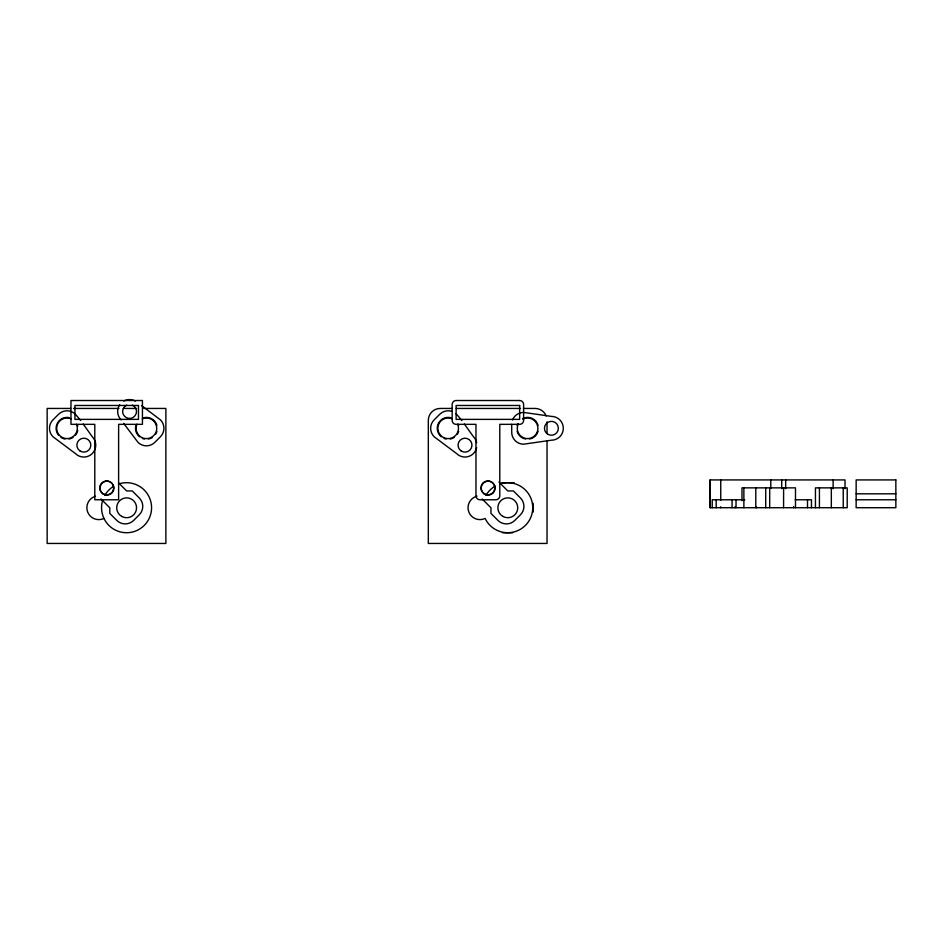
<?xml version="1.0" encoding="UTF-8"?>
<svg xmlns="http://www.w3.org/2000/svg" width="943" height="943" viewBox="0 0 943 943"><rect width="100%" height="100%" fill="white"/><g stroke="black" fill="none" stroke-linecap="round" stroke-linejoin="round"><path stroke-width="1.41" d="M70.595 408.449L47.15 408.449L47.15 543.451L165.874 543.451L165.874 408.449L143.878 408.449M73.53 408.449L118.971 408.449M123.368 408.449L136.558 408.449M451.909 408.449L440.228 408.449A11.917 11.917 0 0 0 428.322 420.366L428.322 543.451L547.034 543.451L547.034 440.876M456.294 408.449L520.524 408.449M523.448 408.449L535.129 408.449A11.917 11.917 0 0 1 546.197 415.981M501.947 482.698L514.159 482.698M856.15 493.814L895.85 493.814M744.793 499.778L712.224 499.778L712.213 507.711M795.185 499.778L811.463 499.778L811.475 507.711M856.15 499.778L895.85 499.778M502.478 532.736L512.697 532.736M141.462 405.514L160.451 419.883A11.917 11.917 0 0 1 160.451 436.727L154.841 442.35A11.917 11.917 0 0 1 137.996 442.35L123.627 423.348M498.953 482.097L507.805 490.938L513.416 490.938L520.43 497.963A11.917 11.917 0 0 1 520.43 514.807L514.819 520.418A11.917 11.917 0 0 1 497.975 520.418L490.961 513.405L490.961 507.782L482.109 498.941M118.771 483.075L126.633 490.938L132.244 490.938L139.269 497.963A11.917 11.917 0 0 1 139.269 514.807L133.647 520.418A11.917 11.917 0 0 1 116.802 520.418L109.789 513.405L109.789 507.782L100.936 498.941M461.881 420.543L456.601 414.272A11.917 11.917 0 0 0 455.811 413.541M464.357 424.008L473.445 436.727A11.917 11.917 0 0 1 476.675 442.715M80.709 420.543L75.428 414.272A11.917 11.917 0 0 0 58.584 414.272L52.961 419.883A11.917 11.917 0 0 0 52.961 436.727L75.428 453.571A11.917 11.917 0 0 0 92.273 453.571A11.917 11.917 0 0 0 92.273 436.727L83.184 424.008M845.022 488.698L845.022 479.928L710.032 479.928L710.032 507.711L847.215 507.711L847.215 487.861L815.447 487.861L815.447 507.711M843.242 487.861L843.242 507.711M833.117 479.928L833.117 488.698M831.325 487.861L831.325 507.711M819.42 487.861L819.42 507.711M807.503 499.778L807.503 507.711M795.491 507.711L795.491 487.861L741.988 487.861L741.988 500.627M793.605 506.474L793.605 507.711M785.672 479.928L785.672 488.698M783.586 487.861L783.586 507.711M781.7 479.928L781.7 488.698M770.773 479.928L770.773 488.427M769.688 487.861L769.688 507.711M765.716 487.861L765.716 507.711M756.486 506.721L756.486 507.711M755.791 487.861L755.791 507.711M743.874 487.861L743.874 507.711M736.035 499.778L736.035 507.711M735.045 506.721L735.045 507.711M732.063 499.778L732.063 507.711M720.747 479.928L720.747 500.273M720.747 506.721L720.747 507.711M716.185 499.778L716.185 507.711M710.232 479.928L710.232 507.711M547.034 421.827L547.034 433.556M533.137 503.303L533.137 512.132M511.707 424.338L511.707 432.271A11.917 11.917 0 0 0 523.613 444.188L551.407 440.216A11.917 11.917 0 0 0 563.313 428.311A11.917 11.917 0 0 0 551.407 416.393L523.613 412.421A11.917 11.917 0 0 0 512.532 419.953M522.846 419.14A10.326 10.326 0 0 1 537.781 426.672A10.326 10.326 0 0 1 525.946 438.495A10.326 10.326 0 0 1 518.414 423.56M538.076 431.305A10.915 10.915 0 0 1 529.565 439.037M525.593 439.037A10.915 10.915 0 0 1 517.082 431.305M517.082 425.305A10.915 10.915 0 0 1 517.436 424.291M522.563 418.609A10.915 10.915 0 0 1 538.076 425.305M458.675 431.305A10.915 10.915 0 0 1 457.308 434.275M454.149 437.446A10.915 10.915 0 0 1 450.165 439.037M446.18 439.037A10.915 10.915 0 0 1 444.153 438.46M441.289 436.786A10.915 10.915 0 0 1 451.178 417.808M458.322 424.291A10.915 10.915 0 0 1 458.675 425.305M499.802 483.995A25.013 25.013 0 0 1 531.121 498.847A25.013 25.013 0 0 1 517.53 530.732A25.013 25.013 0 0 1 485.126 518.438A11.917 11.917 0 0 1 468.742 511.79A11.917 11.917 0 0 1 477.017 496.171M485.951 495.405A25.013 25.013 0 0 1 495.169 486.081M118.405 484.065A25.013 25.013 0 0 1 151.387 504.682A25.013 25.013 0 0 1 124.346 532.63A25.013 25.013 0 0 1 102.657 500.356M104.791 495.405A25.013 25.013 0 0 1 113.584 486.329M103.954 518.438A11.917 11.917 0 0 1 87.64 511.966A11.917 11.917 0 0 1 95.491 496.266M76.477 424.209A10.326 10.326 0 0 1 68.403 438.53A10.326 10.326 0 0 1 56.78 426.908A10.326 10.326 0 0 1 71.102 418.833M142.31 418.833A10.326 10.326 0 0 1 156.644 426.908A10.326 10.326 0 0 1 145.01 438.53A10.326 10.326 0 0 1 136.935 424.209M132.326 405.089A6.943 6.943 0 0 1 135.061 415.722A6.943 6.943 0 0 1 124.075 415.722A6.943 6.943 0 0 1 126.81 405.089M121.14 419.883A11.917 11.917 0 0 1 119.749 404.712M123.792 401.046A11.917 11.917 0 0 1 135.344 401.046M156.915 431.305A10.915 10.915 0 0 1 155.548 434.275M152.389 437.446A10.915 10.915 0 0 1 148.405 439.037M144.42 439.037A10.915 10.915 0 0 1 142.393 438.46M139.529 436.786A10.915 10.915 0 0 1 135.91 425.305M143.407 417.808A10.915 10.915 0 0 1 156.915 425.305M77.739 430.291A10.915 10.915 0 0 1 75.475 435.183M72.976 437.446A10.915 10.915 0 0 1 68.992 439.037M65.02 439.037A10.915 10.915 0 0 1 61.024 437.446M58.525 435.183A10.915 10.915 0 0 1 68.992 417.572M77.503 425.305A10.915 10.915 0 0 1 77.739 426.319M457.65 424.209A10.326 10.326 0 0 1 449.575 438.53A10.326 10.326 0 0 1 437.941 426.908A10.326 10.326 0 0 1 452.275 418.833M451.791 411.337A11.917 11.917 0 0 0 439.756 414.272L434.134 419.883A11.917 11.917 0 0 0 434.134 436.727L456.601 453.571A11.917 11.917 0 0 0 476.675 447.595M142.44 400.516L70.973 400.516L70.973 424.338L94.795 424.338L94.795 499.778L118.618 499.778L118.618 424.338L142.44 424.338L142.44 400.516M519.64 400.516L456.117 400.516A3.972 3.972 0 0 0 452.145 404.488L452.145 420.366A3.972 3.972 0 0 0 456.117 424.338L475.967 424.338L475.967 495.806A3.972 3.972 0 0 0 479.94 499.778L495.818 499.778A3.972 3.972 0 0 0 499.79 495.806L499.79 424.338L519.64 424.338A3.972 3.972 0 0 0 523.613 420.366L523.613 404.488A3.972 3.972 0 0 0 519.64 400.516M138.468 405.478L74.945 405.478L74.945 419.376L138.468 419.376L138.468 405.478M519.64 405.478L456.117 405.478L456.117 419.376L519.64 419.376L519.64 405.478M895.85 479.928L856.15 479.928L856.15 507.711L895.85 507.711L895.85 479.928M547.93 434.322A6.943 6.943 0 0 0 558.35 428.311A6.943 6.943 0 0 0 547.93 422.287A6.943 6.943 0 0 0 547.93 434.322M484.407 493.884A6.943 6.943 0 0 0 494.827 487.861A6.943 6.943 0 0 0 484.407 481.849A6.943 6.943 0 0 0 484.407 493.884M121.671 516.387A9.925 9.925 0 0 0 136.558 507.782A9.925 9.925 0 0 0 121.671 499.189A9.925 9.925 0 0 0 121.671 516.387M103.506 494.156A6.943 6.943 0 0 0 113.926 488.132A6.943 6.943 0 0 0 103.506 482.121A6.943 6.943 0 0 0 103.506 494.156M79.766 450.778A6.943 6.943 0 0 0 90.764 445.874A6.943 6.943 0 0 0 81.015 438.801A6.943 6.943 0 0 0 79.766 450.778M103.235 493.884A6.943 6.943 0 0 0 113.655 487.861A6.943 6.943 0 0 0 103.235 481.849A6.943 6.943 0 0 0 103.235 493.884M460.938 450.778A6.943 6.943 0 0 0 471.924 445.874A6.943 6.943 0 0 0 462.188 438.801A6.943 6.943 0 0 0 460.938 450.778M484.077 493.755A6.943 6.943 0 0 0 495.063 488.851A6.943 6.943 0 0 0 485.315 481.79A6.943 6.943 0 0 0 484.077 493.755M502.843 516.387A9.925 9.925 0 0 0 517.731 507.782A9.925 9.925 0 0 0 502.843 499.189A9.925 9.925 0 0 0 502.843 516.387"/></g></svg>
